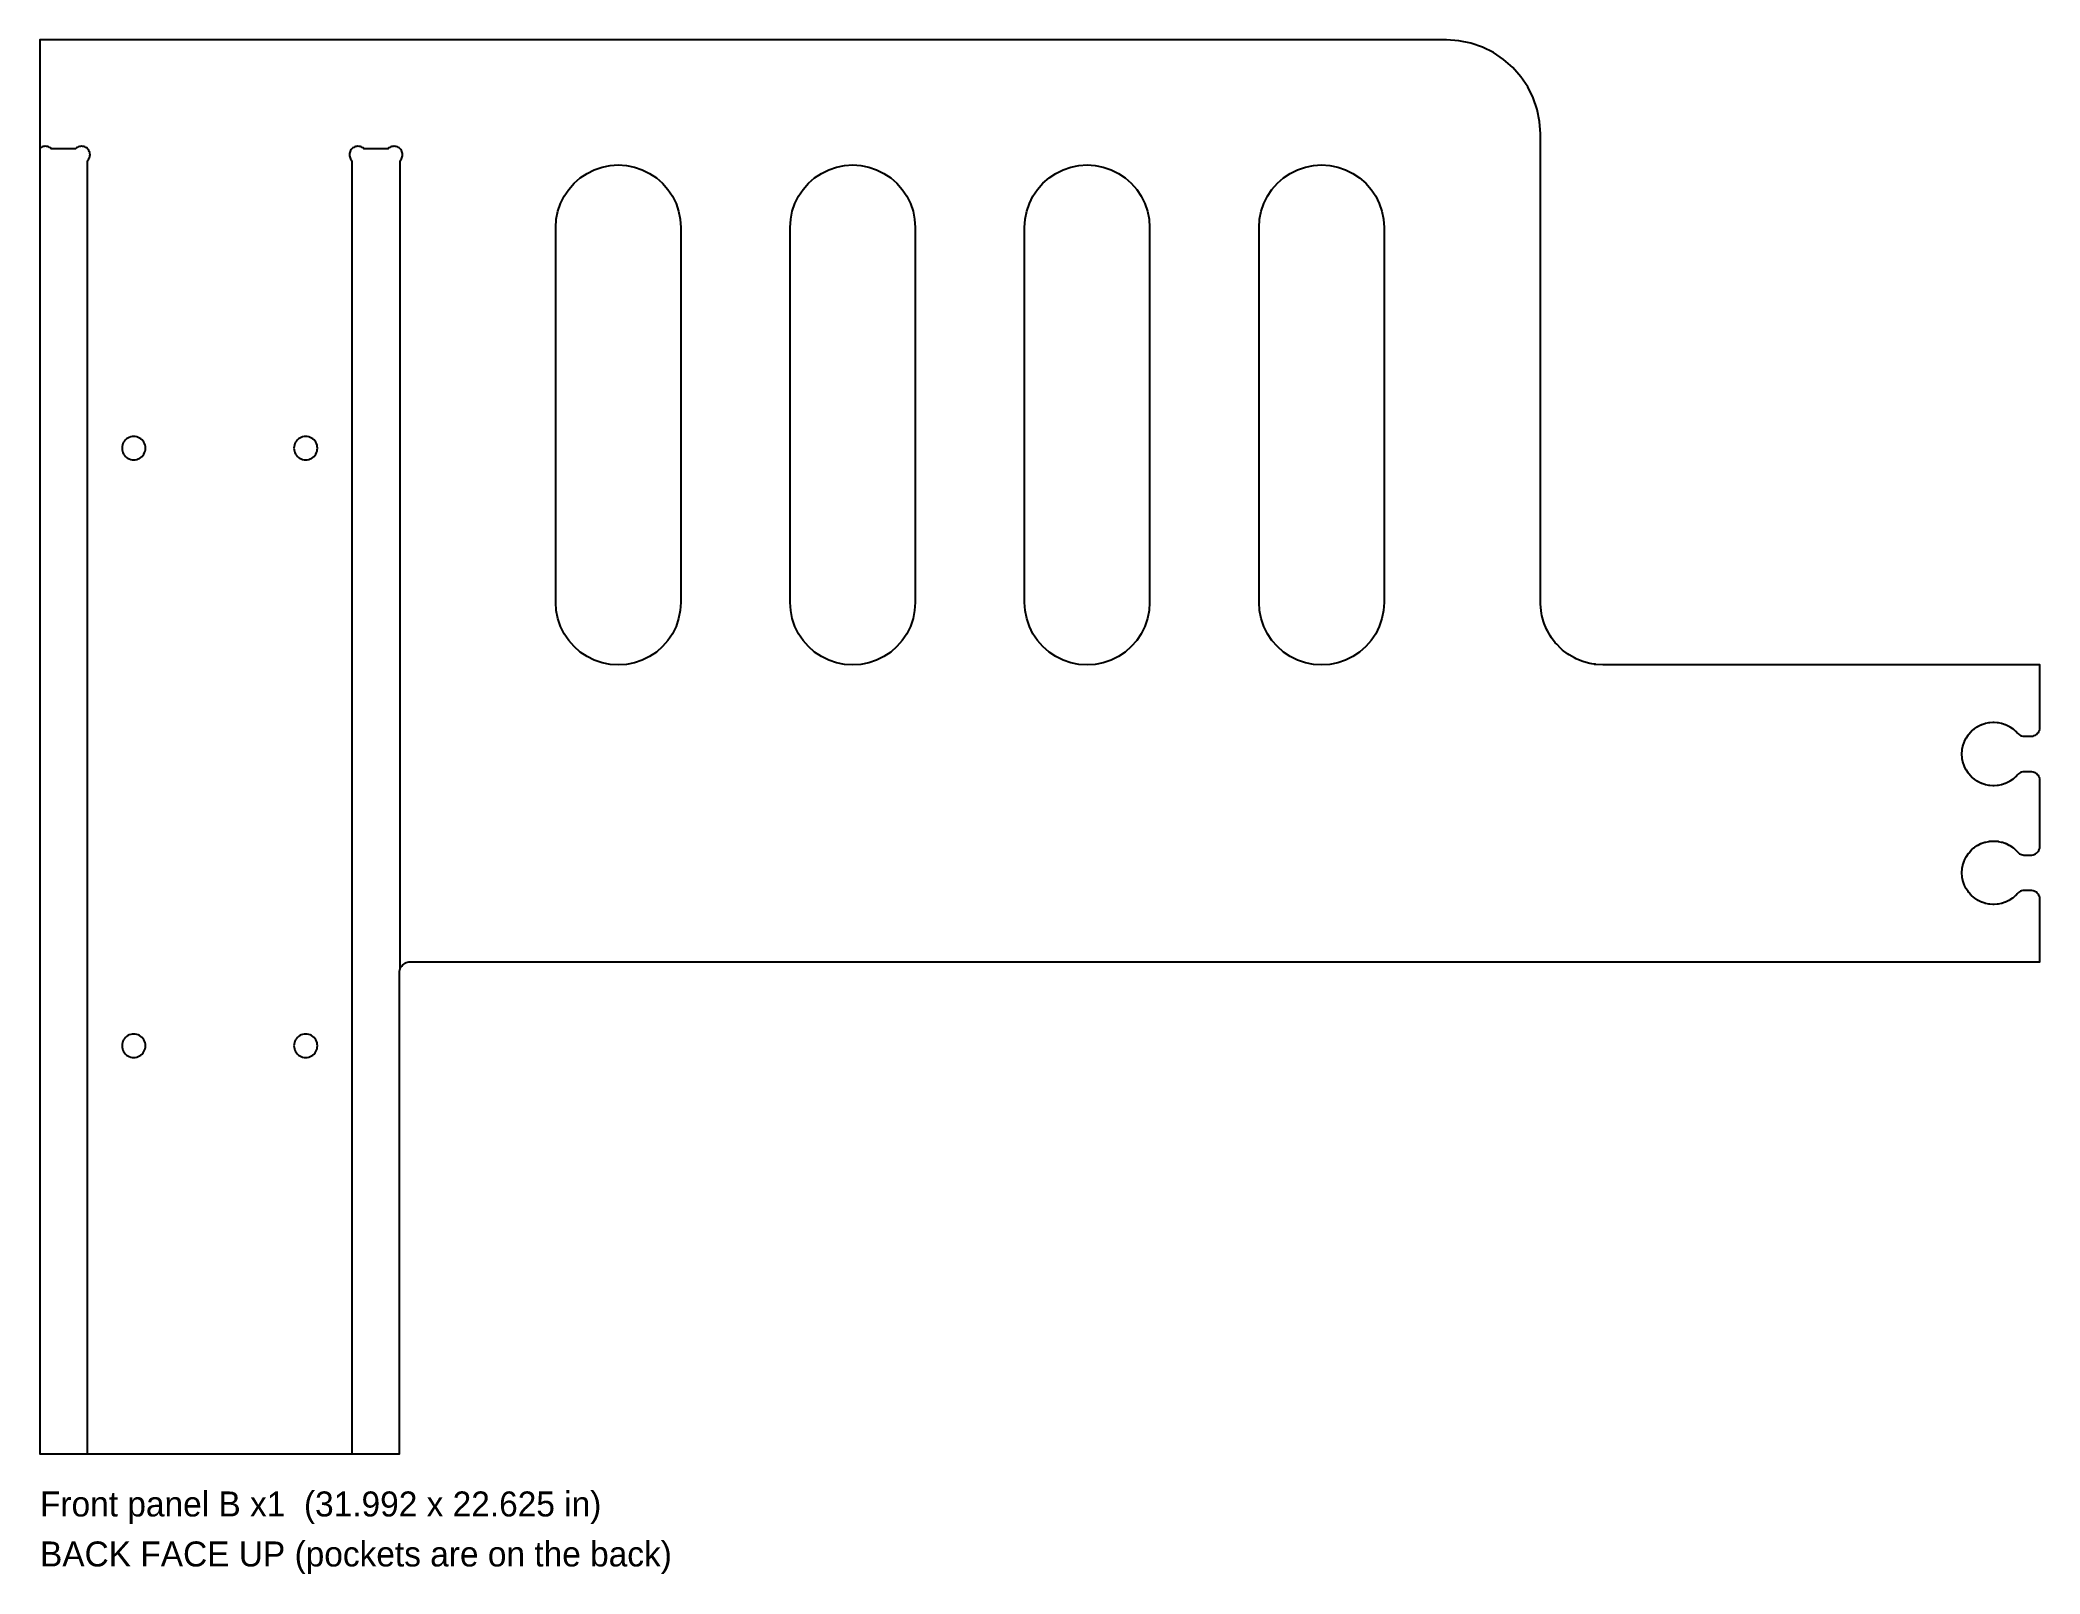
# Model space of a CAD drawing. Header units: inches. Extents: x 0 to 32, y -1.9 to 22.6.
import ezdxf

# ---------------------------------------------------------------- set-up
doc = ezdxf.new("R2010")
doc.units = ezdxf.units.IN
doc.header["$MEASUREMENT"] = 0
for name, color, linetype in [('CUT_INSIDE', 5, 'Continuous'), ('CUT_OUTSIDE', 1, 'Continuous'), ('LABEL', 3, 'Continuous'), ('POCKET_0.375', 4, 'Continuous'), ('POCKET_0.500', 4, 'Continuous')]:
    doc.layers.add(name, color=color, linetype=linetype)

msp = doc.modelspace()

# ---------------------------------------------------------------- linework, layer by layer
at = {"layer": 'CUT_INSIDE'}
for points in [[(10.25, 19.625), (10.25, 13.625), (10.241, 13.494), (10.216, 13.366), (10.174, 13.242), (10.116, 13.125), (10.043, 13.016), (9.957, 12.918), (9.859, 12.832), (9.75, 12.759), (9.633, 12.701), (9.509, 12.659), (9.381, 12.634), (9.25, 12.625), (9.119, 12.634), (8.991, 12.659), (8.867, 12.701), (8.75, 12.759), (8.641, 12.832), (8.543, 12.918), (8.457, 13.016), (8.384, 13.125), (8.326, 13.242), (8.284, 13.366), (8.259, 13.494), (8.25, 13.625), (8.25, 19.625), (8.259, 19.756), (8.284, 19.884), (8.326, 20.008), (8.384, 20.125), (8.457, 20.234), (8.543, 20.332), (8.641, 20.418), (8.75, 20.491), (8.867, 20.549), (8.991, 20.591), (9.119, 20.616), (9.25, 20.625), (9.381, 20.616), (9.509, 20.591), (9.633, 20.549), (9.75, 20.491), (9.859, 20.418), (9.957, 20.332), (10.043, 20.234), (10.116, 20.125), (10.174, 20.008), (10.216, 19.884), (10.241, 19.756)], [(14, 19.625), (14, 13.625), (13.991, 13.494), (13.966, 13.366), (13.924, 13.242), (13.866, 13.125), (13.793, 13.016), (13.707, 12.918), (13.609, 12.832), (13.5, 12.759), (13.383, 12.701), (13.259, 12.659), (13.131, 12.634), (13, 12.625), (12.869, 12.634), (12.741, 12.659), (12.617, 12.701), (12.5, 12.759), (12.391, 12.832), (12.293, 12.918), (12.207, 13.016), (12.134, 13.125), (12.076, 13.242), (12.034, 13.366), (12.009, 13.494), (12, 13.625), (12, 19.625), (12.009, 19.756), (12.034, 19.884), (12.076, 20.008), (12.134, 20.125), (12.207, 20.234), (12.293, 20.332), (12.391, 20.418), (12.5, 20.491), (12.617, 20.549), (12.741, 20.591), (12.869, 20.616), (13, 20.625), (13.131, 20.616), (13.259, 20.591), (13.383, 20.549), (13.5, 20.491), (13.609, 20.418), (13.707, 20.332), (13.793, 20.234), (13.866, 20.125), (13.924, 20.008), (13.966, 19.884), (13.991, 19.756)], [(17.75, 19.625), (17.75, 13.625), (17.741, 13.494), (17.716, 13.366), (17.674, 13.242), (17.616, 13.125), (17.543, 13.016), (17.457, 12.918), (17.359, 12.832), (17.25, 12.759), (17.133, 12.701), (17.009, 12.659), (16.881, 12.634), (16.75, 12.625), (16.619, 12.634), (16.491, 12.659), (16.367, 12.701), (16.25, 12.759), (16.141, 12.832), (16.043, 12.918), (15.957, 13.016), (15.884, 13.125), (15.826, 13.242), (15.784, 13.366), (15.759, 13.494), (15.75, 13.625), (15.75, 19.625), (15.759, 19.756), (15.784, 19.884), (15.826, 20.008), (15.884, 20.125), (15.957, 20.234), (16.043, 20.332), (16.141, 20.418), (16.25, 20.491), (16.367, 20.549), (16.491, 20.591), (16.619, 20.616), (16.75, 20.625), (16.881, 20.616), (17.009, 20.591), (17.133, 20.549), (17.25, 20.491), (17.359, 20.418), (17.457, 20.332), (17.543, 20.234), (17.616, 20.125), (17.674, 20.008), (17.716, 19.884), (17.741, 19.756)], [(21.5, 19.625), (21.5, 13.625), (21.491, 13.494), (21.466, 13.366), (21.424, 13.242), (21.366, 13.125), (21.293, 13.016), (21.207, 12.918), (21.109, 12.832), (21, 12.759), (20.883, 12.701), (20.759, 12.659), (20.631, 12.634), (20.5, 12.625), (20.369, 12.634), (20.241, 12.659), (20.117, 12.701), (20, 12.759), (19.891, 12.832), (19.793, 12.918), (19.707, 13.016), (19.634, 13.125), (19.576, 13.242), (19.534, 13.366), (19.509, 13.494), (19.5, 13.625), (19.5, 19.625), (19.509, 19.756), (19.534, 19.884), (19.576, 20.008), (19.634, 20.125), (19.707, 20.234), (19.793, 20.332), (19.891, 20.418), (20, 20.491), (20.117, 20.549), (20.241, 20.591), (20.369, 20.616), (20.5, 20.625), (20.631, 20.616), (20.759, 20.591), (20.883, 20.549), (21, 20.491), (21.109, 20.418), (21.207, 20.332), (21.293, 20.234), (21.366, 20.125), (21.424, 20.008), (21.466, 19.884), (21.491, 19.756)]]:
    msp.add_lwpolyline(points, close=True, dxfattribs=at)
at = {"layer": 'CUT_OUTSIDE'}
msp.add_lwpolyline([(24.869, 12.634), (24.862, 12.635), (24.883, 12.635), (24.821, 12.643), (24.789, 12.649), (24.695, 12.675), (24.664, 12.685), (24.573, 12.723), (24.544, 12.737), (24.459, 12.786), (24.432, 12.804), (24.354, 12.864), (24.33, 12.886), (24.261, 12.955), (24.239, 12.979), (24.179, 13.057), (24.161, 13.084), (24.112, 13.169), (24.098, 13.198), (24.06, 13.289), (24.05, 13.32), (24.024, 13.414), (24.018, 13.446), (24.005, 13.543), (24.002, 13.601), (24, 13.65), (24, 21.125), (23.987, 21.321), (23.949, 21.513), (23.886, 21.699), (23.799, 21.875), (23.69, 22.038), (23.561, 22.186), (23.413, 22.315), (23.25, 22.424), (23.074, 22.511), (22.888, 22.574), (22.696, 22.612), (22.5, 22.625), (20, 22.625), (0, 22.625), (0, 0), (5.75, 0), (5.75, 7.7), (5.751, 7.723), (5.756, 7.745), (5.763, 7.767), (5.773, 7.788), (5.786, 7.807), (5.801, 7.824), (5.818, 7.839), (5.837, 7.852), (5.858, 7.862), (5.88, 7.869), (5.902, 7.874), (5.925, 7.875), (31.992, 7.875), (31.992, 7.88), (31.992, 7.88), (31.992, 8.87), (31.991, 8.889), (31.987, 8.908), (31.981, 8.926), (31.972, 8.943), (31.962, 8.959), (31.949, 8.974), (31.934, 8.987), (31.918, 8.997), (31.901, 9.006), (31.883, 9.012), (31.864, 9.016), (31.845, 9.017), (31.747, 9.017), (31.738, 9.017), (31.734, 9.016), (31.716, 9.014), (31.699, 9.01), (31.682, 9.004), (31.666, 8.995), (31.651, 8.985), (31.638, 8.973), (31.635, 8.969), (31.629, 8.963), (31.615, 8.947), (31.615, 8.947), (31.613, 8.945), (31.613, 8.945), (31.612, 8.945), (31.612, 8.944), (31.611, 8.943), (31.611, 8.943), (31.607, 8.939), (31.607, 8.939), (31.606, 8.938), (31.605, 8.938), (31.605, 8.937), (31.605, 8.937), (31.603, 8.935), (31.603, 8.935), (31.566, 8.903), (31.566, 8.902), (31.564, 8.901), (31.564, 8.901), (31.563, 8.9), (31.563, 8.9), (31.561, 8.899), (31.561, 8.899), (31.557, 8.896), (31.557, 8.896), (31.555, 8.894), (31.555, 8.894), (31.554, 8.894), (31.554, 8.894), (31.552, 8.892), (31.552, 8.892), (31.511, 8.865), (31.511, 8.865), (31.509, 8.863), (31.509, 8.863), (31.508, 8.863), (31.508, 8.863), (31.506, 8.861), (31.506, 8.861), (31.502, 8.859), (31.502, 8.859), (31.5, 8.858), (31.5, 8.858), (31.499, 8.858), (31.499, 8.858), (31.496, 8.856), (31.496, 8.856), (31.452, 8.834), (31.452, 8.834), (31.45, 8.833), (31.45, 8.833), (31.449, 8.833), (31.449, 8.833), (31.446, 8.832), (31.446, 8.832), (31.442, 8.83), (31.442, 8.83), (31.44, 8.829), (31.44, 8.829), (31.439, 8.829), (31.439, 8.829), (31.436, 8.828), (31.436, 8.828), (31.39, 8.812), (31.389, 8.812), (31.387, 8.811), (31.387, 8.811), (31.386, 8.811), (31.386, 8.811), (31.384, 8.81), (31.383, 8.81), (31.379, 8.809), (31.379, 8.809), (31.377, 8.808), (31.377, 8.808), (31.376, 8.808), (31.376, 8.808), (31.373, 8.808), (31.373, 8.808), (31.325, 8.798), (31.325, 8.798), (31.322, 8.798), (31.322, 8.797), (31.321, 8.797), (31.321, 8.797), (31.319, 8.797), (31.318, 8.797), (31.314, 8.796), (31.314, 8.796), (31.311, 8.796), (31.311, 8.796), (31.311, 8.796), (31.31, 8.796), (31.308, 8.796), (31.308, 8.796), (31.258, 8.793), (31.258, 8.793), (31.256, 8.792), (31.256, 8.792), (31.255, 8.792), (31.255, 8.792), (31.252, 8.792), (31.252, 8.792), (31.248, 8.792), (31.248, 8.792), (31.245, 8.792), (31.245, 8.792), (31.244, 8.792), (31.244, 8.792), (31.242, 8.793), (31.242, 8.793), (31.192, 8.796), (31.192, 8.796), (31.19, 8.796), (31.189, 8.796), (31.189, 8.796), (31.189, 8.796), (31.186, 8.796), (31.186, 8.796), (31.182, 8.797), (31.181, 8.797), (31.179, 8.797), (31.179, 8.797), (31.178, 8.797), (31.178, 8.798), (31.175, 8.798), (31.175, 8.798), (31.127, 8.808), (31.127, 8.808), (31.124, 8.808), (31.124, 8.808), (31.123, 8.808), (31.123, 8.808), (31.121, 8.809), (31.121, 8.809), (31.117, 8.81), (31.116, 8.81), (31.114, 8.811), (31.114, 8.811), (31.113, 8.811), (31.113, 8.811), (31.111, 8.812), (31.11, 8.812), (31.064, 8.828), (31.064, 8.828), (31.061, 8.829), (31.061, 8.829), (31.06, 8.829), (31.06, 8.829), (31.058, 8.83), (31.058, 8.83), (31.054, 8.832), (31.054, 8.832), (31.051, 8.833), (31.051, 8.833), (31.05, 8.833), (31.05, 8.833), (31.048, 8.834), (31.048, 8.834), (31.004, 8.856), (31.004, 8.856), (31.001, 8.858), (31.001, 8.858), (31, 8.858), (31, 8.858), (30.998, 8.859), (30.998, 8.859), (30.994, 8.861), (30.994, 8.861), (30.992, 8.863), (30.992, 8.863), (30.991, 8.863), (30.991, 8.863), (30.989, 8.865), (30.989, 8.865), (30.948, 8.892), (30.948, 8.892), (30.946, 8.894), (30.946, 8.894), (30.945, 8.894), (30.945, 8.894), (30.943, 8.896), (30.943, 8.896), (30.939, 8.899), (30.939, 8.899), (30.937, 8.9), (30.937, 8.9), (30.936, 8.901), (30.936, 8.901), (30.934, 8.902), (30.934, 8.903), (30.897, 8.935), (30.897, 8.935), (30.895, 8.937), (30.895, 8.937), (30.895, 8.938), (30.894, 8.938), (30.893, 8.939), (30.893, 8.939), (30.889, 8.943), (30.889, 8.943), (30.888, 8.944), (30.888, 8.945), (30.887, 8.945), (30.887, 8.945), (30.885, 8.947), (30.885, 8.947), (30.853, 8.984), (30.852, 8.984), (30.851, 8.986), (30.851, 8.986), (30.85, 8.987), (30.85, 8.987), (30.849, 8.989), (30.849, 8.989), (30.846, 8.993), (30.846, 8.993), (30.844, 8.995), (30.844, 8.995), (30.844, 8.996), (30.844, 8.996), (30.842, 8.998), (30.842, 8.998), (30.815, 9.039), (30.815, 9.039), (30.813, 9.041), (30.813, 9.041), (30.813, 9.042), (30.813, 9.042), (30.811, 9.044), (30.811, 9.044), (30.809, 9.048), (30.809, 9.048), (30.808, 9.05), (30.808, 9.05), (30.808, 9.051), (30.808, 9.051), (30.806, 9.054), (30.806, 9.054), (30.784, 9.098), (30.784, 9.098), (30.783, 9.1), (30.783, 9.1), (30.783, 9.101), (30.783, 9.101), (30.782, 9.104), (30.782, 9.104), (30.78, 9.108), (30.78, 9.108), (30.779, 9.11), (30.779, 9.11), (30.779, 9.111), (30.779, 9.111), (30.778, 9.114), (30.778, 9.114), (30.762, 9.16), (30.762, 9.161), (30.761, 9.163), (30.761, 9.163), (30.761, 9.164), (30.761, 9.164), (30.76, 9.166), (30.76, 9.167), (30.759, 9.171), (30.759, 9.171), (30.758, 9.173), (30.758, 9.173), (30.758, 9.174), (30.758, 9.174), (30.758, 9.177), (30.758, 9.177), (30.748, 9.225), (30.748, 9.225), (30.748, 9.228), (30.747, 9.228), (30.747, 9.229), (30.747, 9.229), (30.747, 9.231), (30.747, 9.232), (30.746, 9.236), (30.746, 9.236), (30.746, 9.239), (30.746, 9.239), (30.746, 9.239), (30.746, 9.24), (30.746, 9.242), (30.746, 9.242), (30.743, 9.292), (30.743, 9.292), (30.742, 9.294), (30.742, 9.294), (30.742, 9.295), (30.742, 9.295), (30.742, 9.298), (30.742, 9.298), (30.742, 9.302), (30.742, 9.302), (30.742, 9.305), (30.742, 9.305), (30.742, 9.306), (30.742, 9.306), (30.743, 9.308), (30.743, 9.308), (30.746, 9.358), (30.746, 9.358), (30.746, 9.36), (30.746, 9.361), (30.746, 9.361), (30.746, 9.361), (30.746, 9.364), (30.746, 9.364), (30.747, 9.368), (30.747, 9.369), (30.747, 9.371), (30.747, 9.371), (30.747, 9.372), (30.748, 9.372), (30.748, 9.375), (30.748, 9.375), (30.758, 9.423), (30.758, 9.423), (30.758, 9.426), (30.758, 9.426), (30.758, 9.427), (30.758, 9.427), (30.759, 9.429), (30.759, 9.429), (30.76, 9.433), (30.76, 9.434), (30.761, 9.436), (30.761, 9.436), (30.761, 9.437), (30.761, 9.437), (30.762, 9.439), (30.762, 9.44), (30.778, 9.486), (30.778, 9.486), (30.779, 9.489), (30.779, 9.489), (30.779, 9.49), (30.779, 9.49), (30.78, 9.492), (30.78, 9.492), (30.782, 9.496), (30.782, 9.496), (30.783, 9.499), (30.783, 9.499), (30.783, 9.5), (30.783, 9.5), (30.784, 9.502), (30.784, 9.502), (30.806, 9.546), (30.806, 9.546), (30.808, 9.549), (30.808, 9.549), (30.808, 9.55), (30.808, 9.55), (30.809, 9.552), (30.809, 9.552), (30.811, 9.556), (30.811, 9.556), (30.813, 9.558), (30.813, 9.558), (30.813, 9.559), (30.813, 9.559), (30.815, 9.561), (30.815, 9.561), (30.842, 9.602), (30.842, 9.602), (30.844, 9.604), (30.844, 9.604), (30.844, 9.605), (30.844, 9.605), (30.846, 9.607), (30.846, 9.607), (30.849, 9.611), (30.849, 9.611), (30.85, 9.613), (30.85, 9.613), (30.851, 9.614), (30.851, 9.614), (30.852, 9.616), (30.853, 9.616), (30.885, 9.653), (30.885, 9.653), (30.887, 9.655), (30.887, 9.655), (30.888, 9.655), (30.888, 9.656), (30.889, 9.657), (30.889, 9.657), (30.893, 9.661), (30.893, 9.661), (30.894, 9.662), (30.895, 9.662), (30.895, 9.663), (30.895, 9.663), (30.897, 9.665), (30.897, 9.665), (30.934, 9.697), (30.934, 9.698), (30.936, 9.699), (30.936, 9.699), (30.937, 9.7), (30.937, 9.7), (30.939, 9.701), (30.939, 9.701), (30.943, 9.704), (30.943, 9.704), (30.945, 9.706), (30.945, 9.706), (30.946, 9.706), (30.946, 9.706), (30.948, 9.708), (30.948, 9.708), (30.989, 9.735), (30.989, 9.735), (30.991, 9.737), (30.991, 9.737), (30.992, 9.737), (30.992, 9.737), (30.994, 9.739), (30.994, 9.739), (30.998, 9.741), (30.998, 9.741), (31, 9.742), (31, 9.742), (31.001, 9.742), (31.001, 9.742), (31.004, 9.744), (31.004, 9.744), (31.048, 9.766), (31.048, 9.766), (31.05, 9.767), (31.05, 9.767), (31.051, 9.767), (31.051, 9.767), (31.054, 9.768), (31.054, 9.768), (31.058, 9.77), (31.058, 9.77), (31.06, 9.771), (31.06, 9.771), (31.061, 9.771), (31.061, 9.771), (31.064, 9.772), (31.064, 9.772), (31.11, 9.788), (31.111, 9.788), (31.113, 9.789), (31.113, 9.789), (31.114, 9.789), (31.114, 9.789), (31.116, 9.79), (31.117, 9.79), (31.121, 9.791), (31.121, 9.791), (31.123, 9.792), (31.123, 9.792), (31.124, 9.792), (31.124, 9.792), (31.127, 9.792), (31.127, 9.792), (31.175, 9.802), (31.175, 9.802), (31.178, 9.802), (31.178, 9.803), (31.179, 9.803), (31.179, 9.803), (31.181, 9.803), (31.182, 9.803), (31.186, 9.804), (31.186, 9.804), (31.189, 9.804), (31.189, 9.804), (31.189, 9.804), (31.19, 9.804), (31.192, 9.804), (31.192, 9.804), (31.242, 9.807), (31.242, 9.807), (31.244, 9.808), (31.244, 9.808), (31.245, 9.808), (31.245, 9.808), (31.248, 9.808), (31.248, 9.808), (31.252, 9.808), (31.252, 9.808), (31.255, 9.808), (31.255, 9.808), (31.256, 9.808), (31.256, 9.808), (31.258, 9.807), (31.258, 9.807), (31.308, 9.804), (31.308, 9.804), (31.31, 9.804), (31.311, 9.804), (31.311, 9.804), (31.311, 9.804), (31.314, 9.804), (31.314, 9.804), (31.318, 9.803), (31.319, 9.803), (31.321, 9.803), (31.321, 9.803), (31.322, 9.803), (31.322, 9.802), (31.325, 9.802), (31.325, 9.802), (31.373, 9.792), (31.373, 9.792), (31.376, 9.792), (31.376, 9.792), (31.377, 9.792), (31.377, 9.792), (31.379, 9.791), (31.379, 9.791), (31.383, 9.79), (31.384, 9.79), (31.386, 9.789), (31.386, 9.789), (31.387, 9.789), (31.387, 9.789), (31.389, 9.788), (31.39, 9.788), (31.436, 9.772), (31.436, 9.772), (31.439, 9.771), (31.439, 9.771), (31.44, 9.771), (31.44, 9.771), (31.442, 9.77), (31.442, 9.77), (31.446, 9.768), (31.446, 9.768), (31.449, 9.767), (31.449, 9.767), (31.45, 9.767), (31.45, 9.767), (31.452, 9.766), (31.452, 9.766), (31.496, 9.744), (31.496, 9.744), (31.499, 9.742), (31.499, 9.742), (31.5, 9.742), (31.5, 9.742), (31.502, 9.741), (31.502, 9.741), (31.506, 9.739), (31.506, 9.739), (31.508, 9.737), (31.508, 9.737), (31.509, 9.737), (31.509, 9.737), (31.511, 9.735), (31.511, 9.735), (31.552, 9.708), (31.552, 9.708), (31.554, 9.706), (31.554, 9.706), (31.555, 9.706), (31.555, 9.706), (31.557, 9.704), (31.557, 9.704), (31.561, 9.701), (31.561, 9.701), (31.563, 9.7), (31.563, 9.7), (31.564, 9.699), (31.564, 9.699), (31.566, 9.698), (31.566, 9.697), (31.603, 9.665), (31.603, 9.665), (31.605, 9.663), (31.605, 9.663), (31.605, 9.662), (31.606, 9.662), (31.607, 9.661), (31.607, 9.661), (31.611, 9.657), (31.611, 9.657), (31.612, 9.656), (31.612, 9.655), (31.613, 9.655), (31.613, 9.655), (31.615, 9.653), (31.615, 9.653), (31.63, 9.636), (31.636, 9.63), (31.638, 9.627), (31.652, 9.615), (31.666, 9.605), (31.682, 9.596), (31.699, 9.59), (31.716, 9.586), (31.734, 9.584), (31.738, 9.583), (31.748, 9.583), (31.845, 9.583), (31.864, 9.584), (31.883, 9.588), (31.901, 9.594), (31.918, 9.603), (31.934, 9.613), (31.949, 9.626), (31.962, 9.641), (31.972, 9.657), (31.981, 9.674), (31.987, 9.692), (31.991, 9.711), (31.992, 9.73), (31.992, 10.77), (31.991, 10.789), (31.987, 10.808), (31.981, 10.826), (31.972, 10.843), (31.962, 10.859), (31.949, 10.874), (31.934, 10.887), (31.918, 10.897), (31.901, 10.906), (31.883, 10.912), (31.864, 10.916), (31.845, 10.917), (31.747, 10.917), (31.738, 10.917), (31.734, 10.916), (31.716, 10.914), (31.699, 10.91), (31.682, 10.904), (31.666, 10.895), (31.651, 10.885), (31.638, 10.873), (31.635, 10.869), (31.629, 10.863), (31.615, 10.847), (31.615, 10.847), (31.613, 10.845), (31.613, 10.845), (31.612, 10.845), (31.612, 10.844), (31.611, 10.843), (31.611, 10.843), (31.607, 10.839), (31.607, 10.839), (31.606, 10.838), (31.605, 10.838), (31.605, 10.837), (31.605, 10.837), (31.603, 10.835), (31.603, 10.835), (31.566, 10.803), (31.566, 10.802), (31.564, 10.801), (31.564, 10.801), (31.563, 10.8), (31.563, 10.8), (31.561, 10.799), (31.561, 10.799), (31.557, 10.796), (31.557, 10.796), (31.555, 10.794), (31.555, 10.794), (31.554, 10.794), (31.554, 10.794), (31.552, 10.792), (31.552, 10.792), (31.511, 10.765), (31.511, 10.765), (31.509, 10.763), (31.509, 10.763), (31.508, 10.763), (31.508, 10.763), (31.506, 10.761), (31.506, 10.761), (31.502, 10.759), (31.502, 10.759), (31.5, 10.758), (31.5, 10.758), (31.499, 10.758), (31.499, 10.758), (31.496, 10.756), (31.496, 10.756), (31.452, 10.734), (31.452, 10.734), (31.45, 10.733), (31.45, 10.733), (31.449, 10.733), (31.449, 10.733), (31.446, 10.732), (31.446, 10.732), (31.442, 10.73), (31.442, 10.73), (31.44, 10.729), (31.44, 10.729), (31.439, 10.729), (31.439, 10.729), (31.436, 10.728), (31.436, 10.728), (31.39, 10.712), (31.389, 10.712), (31.387, 10.711), (31.387, 10.711), (31.386, 10.711), (31.386, 10.711), (31.384, 10.71), (31.383, 10.71), (31.379, 10.709), (31.379, 10.709), (31.377, 10.708), (31.377, 10.708), (31.376, 10.708), (31.376, 10.708), (31.373, 10.708), (31.373, 10.708), (31.325, 10.698), (31.325, 10.698), (31.322, 10.698), (31.322, 10.697), (31.321, 10.697), (31.321, 10.697), (31.319, 10.697), (31.318, 10.697), (31.314, 10.696), (31.314, 10.696), (31.311, 10.696), (31.311, 10.696), (31.311, 10.696), (31.31, 10.696), (31.308, 10.696), (31.308, 10.696), (31.258, 10.693), (31.258, 10.693), (31.256, 10.692), (31.256, 10.692), (31.255, 10.692), (31.255, 10.692), (31.252, 10.692), (31.252, 10.692), (31.248, 10.692), (31.248, 10.692), (31.245, 10.692), (31.245, 10.692), (31.244, 10.692), (31.244, 10.692), (31.242, 10.693), (31.242, 10.693), (31.192, 10.696), (31.192, 10.696), (31.19, 10.696), (31.189, 10.696), (31.189, 10.696), (31.189, 10.696), (31.186, 10.696), (31.186, 10.696), (31.182, 10.697), (31.181, 10.697), (31.179, 10.697), (31.179, 10.697), (31.178, 10.697), (31.178, 10.698), (31.175, 10.698), (31.175, 10.698), (31.127, 10.708), (31.127, 10.708), (31.124, 10.708), (31.124, 10.708), (31.123, 10.708), (31.123, 10.708), (31.121, 10.709), (31.121, 10.709), (31.117, 10.71), (31.116, 10.71), (31.114, 10.711), (31.114, 10.711), (31.113, 10.711), (31.113, 10.711), (31.111, 10.712), (31.11, 10.712), (31.064, 10.728), (31.064, 10.728), (31.061, 10.729), (31.061, 10.729), (31.06, 10.729), (31.06, 10.729), (31.058, 10.73), (31.058, 10.73), (31.054, 10.732), (31.054, 10.732), (31.051, 10.733), (31.051, 10.733), (31.05, 10.733), (31.05, 10.733), (31.048, 10.734), (31.048, 10.734), (31.004, 10.756), (31.004, 10.756), (31.001, 10.758), (31.001, 10.758), (31, 10.758), (31, 10.758), (30.998, 10.759), (30.998, 10.759), (30.994, 10.761), (30.994, 10.761), (30.992, 10.763), (30.992, 10.763), (30.991, 10.763), (30.991, 10.763), (30.989, 10.765), (30.989, 10.765), (30.948, 10.792), (30.948, 10.792), (30.946, 10.794), (30.946, 10.794), (30.945, 10.794), (30.945, 10.794), (30.943, 10.796), (30.943, 10.796), (30.939, 10.799), (30.939, 10.799), (30.937, 10.8), (30.937, 10.8), (30.936, 10.801), (30.936, 10.801), (30.934, 10.802), (30.934, 10.803), (30.897, 10.835), (30.897, 10.835), (30.895, 10.837), (30.895, 10.837), (30.895, 10.838), (30.894, 10.838), (30.893, 10.839), (30.893, 10.839), (30.889, 10.843), (30.889, 10.843), (30.888, 10.844), (30.888, 10.845), (30.887, 10.845), (30.887, 10.845), (30.885, 10.847), (30.885, 10.847), (30.853, 10.884), (30.852, 10.884), (30.851, 10.886), (30.851, 10.886), (30.85, 10.887), (30.85, 10.887), (30.849, 10.889), (30.849, 10.889), (30.846, 10.893), (30.846, 10.893), (30.844, 10.895), (30.844, 10.895), (30.844, 10.896), (30.844, 10.896), (30.842, 10.898), (30.842, 10.898), (30.815, 10.939), (30.815, 10.939), (30.813, 10.941), (30.813, 10.941), (30.813, 10.942), (30.813, 10.942), (30.811, 10.944), (30.811, 10.944), (30.809, 10.948), (30.809, 10.948), (30.808, 10.95), (30.808, 10.95), (30.808, 10.951), (30.808, 10.951), (30.806, 10.954), (30.806, 10.954), (30.784, 10.998), (30.784, 10.998), (30.783, 11), (30.783, 11), (30.783, 11.001), (30.783, 11.001), (30.782, 11.004), (30.782, 11.004), (30.78, 11.008), (30.78, 11.008), (30.779, 11.01), (30.779, 11.01), (30.779, 11.011), (30.779, 11.011), (30.778, 11.014), (30.778, 11.014), (30.762, 11.06), (30.762, 11.061), (30.761, 11.063), (30.761, 11.063), (30.761, 11.064), (30.761, 11.064), (30.76, 11.066), (30.76, 11.067), (30.759, 11.071), (30.759, 11.071), (30.758, 11.073), (30.758, 11.073), (30.758, 11.074), (30.758, 11.074), (30.758, 11.077), (30.758, 11.077), (30.748, 11.125), (30.748, 11.125), (30.748, 11.128), (30.747, 11.128), (30.747, 11.129), (30.747, 11.129), (30.747, 11.131), (30.747, 11.132), (30.746, 11.136), (30.746, 11.136), (30.746, 11.139), (30.746, 11.139), (30.746, 11.139), (30.746, 11.14), (30.746, 11.142), (30.746, 11.142), (30.743, 11.192), (30.743, 11.192), (30.742, 11.194), (30.742, 11.194), (30.742, 11.195), (30.742, 11.195), (30.742, 11.198), (30.742, 11.198), (30.742, 11.202), (30.742, 11.202), (30.742, 11.205), (30.742, 11.205), (30.742, 11.206), (30.742, 11.206), (30.743, 11.208), (30.743, 11.208), (30.746, 11.258), (30.746, 11.258), (30.746, 11.26), (30.746, 11.261), (30.746, 11.261), (30.746, 11.261), (30.746, 11.264), (30.746, 11.264), (30.747, 11.268), (30.747, 11.269), (30.747, 11.271), (30.747, 11.271), (30.747, 11.272), (30.748, 11.272), (30.748, 11.275), (30.748, 11.275), (30.758, 11.323), (30.758, 11.323), (30.758, 11.326), (30.758, 11.326), (30.758, 11.327), (30.758, 11.327), (30.759, 11.329), (30.759, 11.329), (30.76, 11.333), (30.76, 11.334), (30.761, 11.336), (30.761, 11.336), (30.761, 11.337), (30.761, 11.337), (30.762, 11.339), (30.762, 11.34), (30.778, 11.386), (30.778, 11.386), (30.779, 11.389), (30.779, 11.389), (30.779, 11.39), (30.779, 11.39), (30.78, 11.392), (30.78, 11.392), (30.782, 11.396), (30.782, 11.396), (30.783, 11.399), (30.783, 11.399), (30.783, 11.4), (30.783, 11.4), (30.784, 11.402), (30.784, 11.402), (30.806, 11.446), (30.806, 11.446), (30.808, 11.449), (30.808, 11.449), (30.808, 11.45), (30.808, 11.45), (30.809, 11.452), (30.809, 11.452), (30.811, 11.456), (30.811, 11.456), (30.813, 11.458), (30.813, 11.458), (30.813, 11.459), (30.813, 11.459), (30.815, 11.461), (30.815, 11.461), (30.842, 11.502), (30.842, 11.502), (30.844, 11.504), (30.844, 11.504), (30.844, 11.505), (30.844, 11.505), (30.846, 11.507), (30.846, 11.507), (30.849, 11.511), (30.849, 11.511), (30.85, 11.513), (30.85, 11.513), (30.851, 11.514), (30.851, 11.514), (30.852, 11.516), (30.853, 11.516), (30.885, 11.553), (30.885, 11.553), (30.887, 11.555), (30.887, 11.555), (30.888, 11.555), (30.888, 11.556), (30.889, 11.557), (30.889, 11.557), (30.893, 11.561), (30.893, 11.561), (30.894, 11.562), (30.895, 11.562), (30.895, 11.563), (30.895, 11.563), (30.897, 11.565), (30.897, 11.565), (30.934, 11.597), (30.934, 11.598), (30.936, 11.599), (30.936, 11.599), (30.937, 11.6), (30.937, 11.6), (30.939, 11.601), (30.939, 11.601), (30.943, 11.604), (30.943, 11.604), (30.945, 11.606), (30.945, 11.606), (30.946, 11.606), (30.946, 11.606), (30.948, 11.608), (30.948, 11.608), (30.989, 11.635), (30.989, 11.635), (30.991, 11.637), (30.991, 11.637), (30.992, 11.637), (30.992, 11.637), (30.994, 11.639), (30.994, 11.639), (30.998, 11.641), (30.998, 11.641), (31, 11.642), (31, 11.642), (31.001, 11.642), (31.001, 11.642), (31.004, 11.644), (31.004, 11.644), (31.048, 11.666), (31.048, 11.666), (31.05, 11.667), (31.05, 11.667), (31.051, 11.667), (31.051, 11.667), (31.054, 11.668), (31.054, 11.668), (31.058, 11.67), (31.058, 11.67), (31.06, 11.671), (31.06, 11.671), (31.061, 11.671), (31.061, 11.671), (31.064, 11.672), (31.064, 11.672), (31.11, 11.688), (31.111, 11.688), (31.113, 11.689), (31.113, 11.689), (31.114, 11.689), (31.114, 11.689), (31.116, 11.69), (31.117, 11.69), (31.121, 11.691), (31.121, 11.691), (31.123, 11.692), (31.123, 11.692), (31.124, 11.692), (31.124, 11.692), (31.127, 11.692), (31.127, 11.692), (31.175, 11.702), (31.175, 11.702), (31.178, 11.702), (31.178, 11.703), (31.179, 11.703), (31.179, 11.703), (31.181, 11.703), (31.182, 11.703), (31.186, 11.704), (31.186, 11.704), (31.189, 11.704), (31.189, 11.704), (31.189, 11.704), (31.19, 11.704), (31.192, 11.704), (31.192, 11.704), (31.242, 11.707), (31.242, 11.707), (31.244, 11.708), (31.244, 11.708), (31.245, 11.708), (31.245, 11.708), (31.248, 11.708), (31.248, 11.708), (31.252, 11.708), (31.252, 11.708), (31.255, 11.708), (31.255, 11.708), (31.256, 11.708), (31.256, 11.708), (31.258, 11.707), (31.258, 11.707), (31.308, 11.704), (31.308, 11.704), (31.31, 11.704), (31.311, 11.704), (31.311, 11.704), (31.311, 11.704), (31.314, 11.704), (31.314, 11.704), (31.318, 11.703), (31.319, 11.703), (31.321, 11.703), (31.321, 11.703), (31.322, 11.703), (31.322, 11.702), (31.325, 11.702), (31.325, 11.702), (31.373, 11.692), (31.373, 11.692), (31.376, 11.692), (31.376, 11.692), (31.377, 11.692), (31.377, 11.692), (31.379, 11.691), (31.379, 11.691), (31.383, 11.69), (31.384, 11.69), (31.386, 11.689), (31.386, 11.689), (31.387, 11.689), (31.387, 11.689), (31.389, 11.688), (31.39, 11.688), (31.436, 11.672), (31.436, 11.672), (31.439, 11.671), (31.439, 11.671), (31.44, 11.671), (31.44, 11.671), (31.442, 11.67), (31.442, 11.67), (31.446, 11.668), (31.446, 11.668), (31.449, 11.667), (31.449, 11.667), (31.45, 11.667), (31.45, 11.667), (31.452, 11.666), (31.452, 11.666), (31.496, 11.644), (31.496, 11.644), (31.499, 11.642), (31.499, 11.642), (31.5, 11.642), (31.5, 11.642), (31.502, 11.641), (31.502, 11.641), (31.506, 11.639), (31.506, 11.639), (31.508, 11.637), (31.508, 11.637), (31.509, 11.637), (31.509, 11.637), (31.511, 11.635), (31.511, 11.635), (31.552, 11.608), (31.552, 11.608), (31.554, 11.606), (31.554, 11.606), (31.555, 11.606), (31.555, 11.606), (31.557, 11.604), (31.557, 11.604), (31.561, 11.601), (31.561, 11.601), (31.563, 11.6), (31.563, 11.6), (31.564, 11.599), (31.564, 11.599), (31.566, 11.598), (31.566, 11.597), (31.603, 11.565), (31.603, 11.565), (31.605, 11.563), (31.605, 11.563), (31.605, 11.562), (31.606, 11.562), (31.607, 11.561), (31.607, 11.561), (31.611, 11.557), (31.611, 11.557), (31.612, 11.556), (31.612, 11.555), (31.613, 11.555), (31.613, 11.555), (31.615, 11.553), (31.615, 11.553), (31.63, 11.536), (31.636, 11.53), (31.638, 11.527), (31.652, 11.515), (31.666, 11.505), (31.682, 11.496), (31.699, 11.49), (31.716, 11.486), (31.734, 11.484), (31.739, 11.483), (31.748, 11.483), (31.845, 11.483), (31.864, 11.484), (31.883, 11.488), (31.901, 11.494), (31.918, 11.503), (31.934, 11.513), (31.949, 11.526), (31.962, 11.541), (31.972, 11.557), (31.981, 11.574), (31.987, 11.592), (31.991, 11.611), (31.992, 11.63), (31.992, 12.62), (31.992, 12.62), (31.992, 12.625), (25, 12.625)], close=True, dxfattribs=at)
at = {"layer": 'POCKET_0.375'}
for points in [[(0.76, 20.694), (0.772, 20.707), (0.781, 20.722), (0.789, 20.738), (0.795, 20.755), (0.798, 20.772), (0.8, 20.79), (0.798, 20.807), (0.795, 20.824), (0.789, 20.841), (0.781, 20.857), (0.772, 20.872), (0.76, 20.885), (0.747, 20.897), (0.732, 20.906), (0.716, 20.914), (0.699, 20.92), (0.682, 20.923), (0.665, 20.925), (0.647, 20.923), (0.63, 20.92), (0.613, 20.914), (0.597, 20.906), (0.582, 20.897), (0.569, 20.885), (0.181, 20.885), (0.168, 20.897), (0.153, 20.906), (0.137, 20.914), (0.12, 20.92), (0.103, 20.923), (0.085, 20.925), (0.068, 20.923), (0.051, 20.92), (0.034, 20.914), (0.018, 20.906), (0.003, 20.897), (0, 20.894), (0, 0), (0.76, 0)], [(5.76, 20.694), (5.772, 20.707), (5.781, 20.722), (5.789, 20.738), (5.795, 20.755), (5.798, 20.772), (5.8, 20.79), (5.798, 20.807), (5.795, 20.824), (5.789, 20.841), (5.781, 20.857), (5.772, 20.872), (5.76, 20.885), (5.747, 20.897), (5.732, 20.906), (5.716, 20.914), (5.699, 20.92), (5.682, 20.923), (5.665, 20.925), (5.647, 20.923), (5.63, 20.92), (5.613, 20.914), (5.597, 20.906), (5.582, 20.897), (5.569, 20.885), (5.181, 20.885), (5.168, 20.897), (5.153, 20.906), (5.137, 20.914), (5.12, 20.92), (5.103, 20.923), (5.085, 20.925), (5.068, 20.923), (5.051, 20.92), (5.034, 20.914), (5.018, 20.906), (5.003, 20.897), (4.99, 20.885), (4.978, 20.872), (4.969, 20.857), (4.961, 20.841), (4.955, 20.824), (4.952, 20.807), (4.95, 20.79), (4.952, 20.772), (4.955, 20.755), (4.961, 20.738), (4.969, 20.722), (4.978, 20.707), (4.99, 20.694), (4.99, 0), (5.75, 0), (5.75, 7.7), (5.751, 7.723), (5.756, 7.745), (5.76, 7.757)]]:
    msp.add_lwpolyline(points, close=True, dxfattribs=at)
at = {"layer": 'POCKET_0.500'}
for points in [[(1.312, 16.094), (1.314, 16.069), (1.319, 16.045), (1.327, 16.022), (1.338, 16), (1.351, 15.98), (1.367, 15.961), (1.386, 15.945), (1.406, 15.931), (1.428, 15.921), (1.451, 15.913), (1.476, 15.908), (1.5, 15.906), (1.524, 15.908), (1.549, 15.913), (1.572, 15.921), (1.594, 15.931), (1.614, 15.945), (1.633, 15.961), (1.649, 15.98), (1.662, 16), (1.673, 16.022), (1.681, 16.045), (1.686, 16.069), (1.688, 16.094), (1.686, 16.118), (1.681, 16.142), (1.673, 16.166), (1.662, 16.188), (1.649, 16.208), (1.633, 16.226), (1.614, 16.243), (1.594, 16.256), (1.572, 16.267), (1.549, 16.275), (1.524, 16.28), (1.5, 16.281), (1.476, 16.28), (1.451, 16.275), (1.428, 16.267), (1.406, 16.256), (1.386, 16.243), (1.367, 16.226), (1.351, 16.208), (1.338, 16.188), (1.327, 16.166), (1.319, 16.142), (1.314, 16.118)], [(4.062, 16.094), (4.064, 16.069), (4.069, 16.045), (4.077, 16.022), (4.088, 16), (4.101, 15.98), (4.117, 15.961), (4.136, 15.945), (4.156, 15.931), (4.178, 15.921), (4.201, 15.913), (4.226, 15.908), (4.25, 15.906), (4.274, 15.908), (4.299, 15.913), (4.322, 15.921), (4.344, 15.931), (4.364, 15.945), (4.383, 15.961), (4.399, 15.98), (4.412, 16), (4.423, 16.022), (4.431, 16.045), (4.436, 16.069), (4.438, 16.094), (4.436, 16.118), (4.431, 16.142), (4.423, 16.166), (4.412, 16.188), (4.399, 16.208), (4.383, 16.226), (4.364, 16.243), (4.344, 16.256), (4.322, 16.267), (4.299, 16.275), (4.274, 16.28), (4.25, 16.281), (4.226, 16.28), (4.201, 16.275), (4.178, 16.267), (4.156, 16.256), (4.136, 16.243), (4.117, 16.226), (4.101, 16.208), (4.088, 16.188), (4.077, 16.166), (4.069, 16.142), (4.064, 16.118)], [(1.312, 6.531), (1.314, 6.507), (1.319, 6.483), (1.327, 6.459), (1.338, 6.438), (1.351, 6.417), (1.367, 6.399), (1.386, 6.382), (1.406, 6.369), (1.428, 6.358), (1.451, 6.35), (1.476, 6.345), (1.5, 6.344), (1.524, 6.345), (1.549, 6.35), (1.572, 6.358), (1.594, 6.369), (1.614, 6.382), (1.633, 6.399), (1.649, 6.417), (1.662, 6.438), (1.673, 6.459), (1.681, 6.483), (1.686, 6.507), (1.688, 6.531), (1.686, 6.556), (1.681, 6.58), (1.673, 6.603), (1.662, 6.625), (1.649, 6.645), (1.633, 6.664), (1.614, 6.68), (1.594, 6.694), (1.572, 6.704), (1.549, 6.712), (1.524, 6.717), (1.5, 6.719), (1.476, 6.717), (1.451, 6.712), (1.428, 6.704), (1.406, 6.694), (1.386, 6.68), (1.367, 6.664), (1.351, 6.645), (1.338, 6.625), (1.327, 6.603), (1.319, 6.58), (1.314, 6.556)], [(4.062, 6.531), (4.064, 6.507), (4.069, 6.483), (4.077, 6.459), (4.088, 6.438), (4.101, 6.417), (4.117, 6.399), (4.136, 6.382), (4.156, 6.369), (4.178, 6.358), (4.201, 6.35), (4.226, 6.345), (4.25, 6.344), (4.274, 6.345), (4.299, 6.35), (4.322, 6.358), (4.344, 6.369), (4.364, 6.382), (4.383, 6.399), (4.399, 6.417), (4.412, 6.438), (4.423, 6.459), (4.431, 6.483), (4.436, 6.507), (4.438, 6.531), (4.436, 6.556), (4.431, 6.58), (4.423, 6.603), (4.412, 6.625), (4.399, 6.645), (4.383, 6.664), (4.364, 6.68), (4.344, 6.694), (4.322, 6.704), (4.299, 6.712), (4.274, 6.717), (4.25, 6.719), (4.226, 6.717), (4.201, 6.712), (4.178, 6.704), (4.156, 6.694), (4.136, 6.68), (4.117, 6.664), (4.101, 6.645), (4.088, 6.625), (4.077, 6.603), (4.069, 6.58), (4.064, 6.556)]]:
    msp.add_lwpolyline(points, close=True, dxfattribs=at)

# ---------------------------------------------------------------- texts
at = {"layer": 'LABEL'}
for s, p in [('Front panel B x1  (31.992 x 22.625 in)', (0, -1)), ('BACK FACE UP (pockets are on the back)', (0, -1.8))]:
    msp.add_text(s, height=0.4, dxfattribs=at).set_placement(p)

doc.saveas('drawing.dxf')
